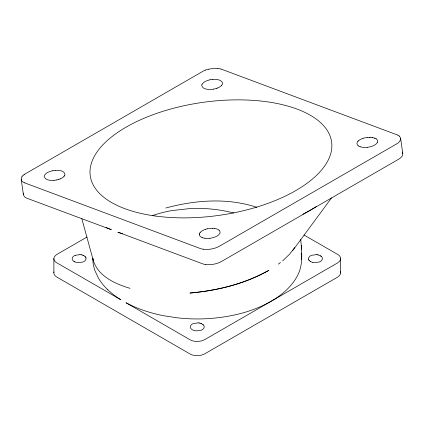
<?xml version="1.0" encoding="UTF-8"?>
<svg xmlns="http://www.w3.org/2000/svg" width="424" height="424" viewBox="0 0 424 424"><rect width="100%" height="100%" fill="white"/><g stroke="black" fill="none" stroke-linecap="round" stroke-linejoin="round"><path stroke-width="0.64" d="M300.77 239.523C301.66 251.792 303.552 265.079 297.155 276.284C292.269 285.336 284.573 292.534 276.098 298.215C255.439 311.608 230.709 317.338 206.377 318.726A104.723 60.462 0 0 1 184.541 318.509L177.338 317.852L163.267 315.673A104.193 60.155 0 0 1 143.476 310.341A104.187 60.15 0 0 1 126.029 302.757L190.148 339.815A10.393 6 0 0 0 194.568 341.23L195.279 341.325A10.489 6.053 0 0 0 198.183 341.415L201.686 340.87L204.654 339.672L337.599 262.917L339.682 261.2L340.62 259.175A10.489 6.053 0 0 0 340.467 257.501L340.302 257.092A10.393 6 0 0 0 339.168 255.545A10.42 6.016 0 0 0 337.854 254.538L304.04 235.039M199.37 234.371L199.651 233.317M54.007 271.922L53.917 272.341A10.489 6.053 0 0 0 54.071 274.015L54.235 274.429A10.393 6 0 0 0 55.374 275.971A10.42 6.016 0 0 0 56.684 276.978L190.148 354.029A10.42 6.016 0 0 0 191.892 354.787A10.393 6 0 0 0 194.568 355.445L195.279 355.54A10.489 6.053 0 0 0 198.183 355.63L201.686 355.084L204.654 353.886L337.599 277.132L339.682 275.414L340.62 273.39A10.489 6.053 0 0 0 340.467 271.715L340.302 271.307M64.644 175.414L64.787 175.064A10.425 4.881 -7.8 0 0 64.92 174.02C63.701 170.183 58.496 170.268 55.184 170.379M21.831 176.898L21.211 179.23L23.426 194.913L24.391 196.577A13.955 6.551 -8.1 0 0 26.94 198.236L111.268 229.67M202.047 84.355C203.642 81.609 206.965 80.549 209.875 79.834M377.381 142.438C375.786 145.183 372.463 146.243 369.553 146.958A10.473 4.934 -8 0 1 367.401 147.282M282.649 260.887L289.666 254.093L293.763 248.856M294.06 248.422L294.659 247.547M292.634 250.653L331.51 197.944M63.923 176.464L63.213 177.142A10.441 4.85 -8.3 0 1 60.16 178.902M221.487 85.494L220.777 86.173A10.441 4.865 -8.2 0 1 217.719 87.954M200.372 232.267L201.082 231.589A10.468 4.945 -7.7 0 1 204.177 229.824L205.428 229.352M357.941 141.298L358.651 140.62M278.367 264.115L280.471 262.477M24.656 174.211L203.292 71.078A13.923 6.477 -8.1 0 1 205.682 70.045M87.127 236.968L56.44 254.697L54.574 256.488L53.917 258.126A10.489 6.053 0 0 0 54.071 259.801L54.235 260.214A10.393 6 0 0 0 55.374 261.756A10.42 6.016 0 0 0 56.684 262.763L120.882 299.779A104.187 60.15 0 0 1 107.76 289.719M217.708 87.948L216.436 88.415M60.144 178.917L58.872 179.384M75.302 255.28L79.945 254.66M362.992 138.383L361.72 138.849A10.468 4.961 -7.5 0 0 358.635 140.62M152.174 215.699L155.067 214.698A87.508 50.525 0 0 1 171.821 210.596L189.682 208.587L201.824 208.47A86.544 49.963 0 0 1 219.796 210.113A86.369 49.868 0 0 1 233.751 213.023M165.805 208.014C195.247 200.027 227.423 197.573 256.753 207.309M208.338 69.218L214.067 68.381A13.923 6.477 -8.1 0 1 217.724 68.444M52.311 170.803C49.401 171.519 46.078 172.579 44.483 175.324A10.468 4.897 -8 0 0 44.207 176.718C45.426 180.555 50.631 180.47 53.943 180.359M213.669 89.104L214.385 88.966A10.425 4.876 -8.2 0 0 216.436 88.399M56.816 179.935L56.106 180.073A10.404 4.828 -8.1 0 1 53.965 180.317M207.479 228.796L212.493 228.308M367.2 137.477L365.043 137.827A10.404 4.881 -7.8 0 0 362.949 138.372M367.401 147.308L364.539 147.446A10.388 4.839 -7.9 0 1 362.52 147.287A10.473 4.924 -8.1 0 1 360.167 146.757M209.838 238.277L206.976 238.415A10.388 4.85 -7.9 0 1 204.946 238.272M212.747 79.41C216.007 79.293 220.401 79.24 222.319 82.383A10.521 4.929 -8.2 0 1 222.483 83.051A10.425 4.876 -8.2 0 1 222.34 84.095L222.213 84.445A10.404 4.855 -8.3 0 1 221.45 85.494M369.357 137.339L370.057 137.339M316.293 254.66L311.651 255.28A6.879 3.97 0 0 0 309.605 256.462L308.661 257.75L308.534 259.144M198.119 322.887L193.477 323.507A6.879 3.97 0 0 0 192.348 324.037A6.879 3.97 0 0 0 191.431 324.689L190.487 325.976L190.36 327.37A7.022 4.054 0 0 0 190.689 328.187L191.065 328.706A6.996 4.039 0 0 0 192.173 329.618A6.917 3.991 0 0 0 192.888 330.005A6.996 4.039 0 0 0 194.107 330.46L195.003 330.678A7.022 4.054 0 0 0 196.423 330.868L201.061 330.248A6.879 3.97 0 0 0 203.112 329.066L204.055 327.784L204.183 326.39A7.022 4.054 0 0 0 203.854 325.568L203.478 325.054M203.218 249.201C208.682 249.847 214.427 248.952 219.282 246.296L396.546 143.959C399.424 142.745 402.477 138.537 399.207 136.046M205.354 264.433C210.823 265.079 216.563 264.184 221.418 261.529L398.682 159.191C400.627 158.03 402.901 156.276 402.789 153.764L400.654 138.531M217.777 68.46L218.646 68.561A13.891 6.424 -7.7 0 1 221.015 69.085M372.076 137.498L372.707 137.599M214.512 228.467L215.143 228.568A10.409 4.902 -8.2 0 1 216.855 229.013L217.369 229.193A10.473 4.887 -7.8 0 1 219.001 230.147M317.709 254.851L318.604 255.068M81.366 254.851L82.256 255.068M199.54 323.077L200.43 323.295M312.281 262.233L313.177 262.451A7.022 4.054 0 0 0 314.597 262.642L319.235 262.021A6.879 3.97 0 0 0 320.369 261.497A6.879 3.97 0 0 0 321.286 260.839L322.229 259.557L322.357 258.163A7.022 4.054 0 0 0 322.028 257.341L321.646 256.827M221.058 69.054L397.654 135.055M130.067 288.341C115.243 283.937 97.87 276.225 93.163 260.029L81.853 218.8M374.429 138.038L374.933 138.224M360.172 146.752L359.663 146.561A10.388 4.839 -7.9 0 1 358.397 145.882M202.1 237.53L202.608 237.721A10.473 4.913 -8.1 0 0 204.962 238.251M118.036 232.198L202.942 263.94A13.875 6.524 -8.1 0 0 205.343 264.444M24.21 182.707L200.806 248.708A13.897 6.493 -7.9 0 0 203.234 249.185M358.375 145.872L358.026 145.607A10.446 4.913 -8.4 0 1 357.262 144.727L356.934 143.402L357.215 142.347A10.404 4.881 -7.8 0 1 357.904 141.293M309.239 260.479L308.858 259.96M85.303 256.827L85.68 257.341M402.084 152.041L402.36 152.454M402.572 152.879L402.789 153.764M92.84 258.216L93.163 260.029M21.211 179.23L21.285 179.681A13.907 6.519 -8.3 0 0 22.234 181.35L22.652 181.716A13.891 6.514 -8.1 0 0 24.253 182.686M301.215 253.102L301.708 259.705M86.008 258.163L85.881 259.557L84.938 260.839A6.879 3.97 0 0 1 82.903 262.016L78.249 262.642A7.022 4.054 0 0 1 76.829 262.451L75.933 262.233A7.022 4.054 0 0 1 74.693 261.767M301.279 245.379L301.395 249.286M340.658 258.757L340.658 272.971M53.88 258.545L53.88 272.759M22.991 175.462A13.891 6.514 -8.1 0 1 24.666 174.163M21.836 176.925A13.907 6.519 -8.3 0 1 22.991 175.531M199.63 233.317A10.404 4.881 -7.8 0 1 200.335 232.262M205.449 229.32A10.404 4.881 -7.8 0 1 207.49 228.785M367.2 137.519A10.521 4.897 -7.9 0 1 369.336 137.381M397.67 135.049A13.897 6.514 -8.1 0 1 399.223 136.04M205.645 70.018A13.849 6.546 -7.9 0 1 208.322 69.197M52.332 170.851A10.468 4.807 -8 0 1 55.178 170.432M64.671 175.398A10.425 4.881 -7.8 0 1 63.96 176.453M58.841 179.352A10.404 4.828 -8.1 0 1 56.8 179.898M202.02 84.355A10.468 4.897 -8 0 0 201.771 85.749C202.99 89.586 208.195 89.501 211.507 89.39A10.425 4.876 -8.2 0 0 213.712 89.088M209.891 79.781A10.468 4.897 -8 0 1 212.769 79.357M218.985 230.142A10.409 4.902 -8.2 0 1 219.754 231.027L220.098 232.357A10.473 4.924 -7.4 0 1 219.833 233.407C218.206 236.142 214.91 237.217 211.989 237.928A10.473 4.934 -8 0 1 209.838 238.251M372.691 137.715A10.388 4.839 -7.9 0 1 374.403 138.155M370.035 137.265A10.473 4.924 -8.1 0 1 372.06 137.418M374.938 138.144A10.473 4.924 -8.1 0 1 376.236 138.828M212.477 228.25A10.473 4.913 -8.1 0 1 214.502 228.404M202.121 237.551A10.388 4.85 -7.9 0 1 200.833 236.868L200.462 236.576A10.446 4.908 -8.3 0 1 199.704 235.696L199.545 235.378A10.521 4.929 -8.2 0 1 199.381 234.366M377.397 142.438A10.473 4.924 -7.4 0 0 377.667 141.388L377.334 140.058A10.388 4.876 -8.2 0 0 376.226 138.913M23.346 194.515A13.955 6.551 -8.1 0 1 23.506 193.121M316.696 206.308A139.273 65.211 -8 0 1 310.061 210.362A139.273 65.285 -8 0 1 302.959 214.242M111.21 229.617A139.273 65.211 -8 0 1 106.037 227.338M122.727 233.783A139.273 65.285 -8 0 1 117.952 232.251M198.151 322.855A6.996 4.039 0 0 1 199.561 323.04M200.472 323.263A6.996 4.039 0 0 1 201.697 323.724M202.73 324.323A6.996 4.039 0 0 1 203.525 325.028M107.738 289.709A104.193 60.155 0 0 1 98.506 278.282L94.738 270.157L93.598 266.002A104.723 60.462 0 0 1 92.824 258.2M312.265 262.228A7.022 4.054 0 0 1 311.036 261.767A6.917 3.991 0 0 1 310.352 261.391M310.32 261.38A7.022 4.054 0 0 1 309.202 260.463M308.815 259.933A7.022 4.054 0 0 1 308.486 259.117M316.32 254.596A7.022 4.054 0 0 1 317.735 254.782M318.652 255.01A7.022 4.054 0 0 1 320.242 255.651M320.915 256.064A7.022 4.054 0 0 1 321.71 256.774M320.125 255.752A6.917 3.991 0 0 1 320.788 256.16M201.586 323.793A6.917 3.991 0 0 1 202.614 324.387M75.292 255.285A6.879 3.97 0 0 0 73.257 256.462L72.313 257.75L72.186 259.144A7.022 4.054 0 0 0 72.515 259.96L72.891 260.479A7.022 4.054 0 0 0 73.972 261.38M83.48 255.529A6.917 3.991 0 0 1 84.508 256.123M79.972 254.596A7.022 4.054 0 0 1 81.387 254.782M82.304 255.01A7.022 4.054 0 0 1 83.528 255.465M84.567 256.064A7.022 4.054 0 0 1 85.362 256.774M85.754 257.299A7.022 4.054 0 0 1 86.077 258.121M74.714 261.778A6.917 3.991 0 0 1 74.004 261.391M266.129 271.768C242.772 284.515 216.288 290.689 189.931 293.042C217.342 290.615 244.749 283.852 268.885 270.348L266.129 271.768M155.2 216.002A121.863 57.076 -8 0 0 331.748 143.132A121.863 57.076 -8 0 0 145.845 117.506A121.863 57.076 -8 0 0 155.2 216.002"/></g></svg>
